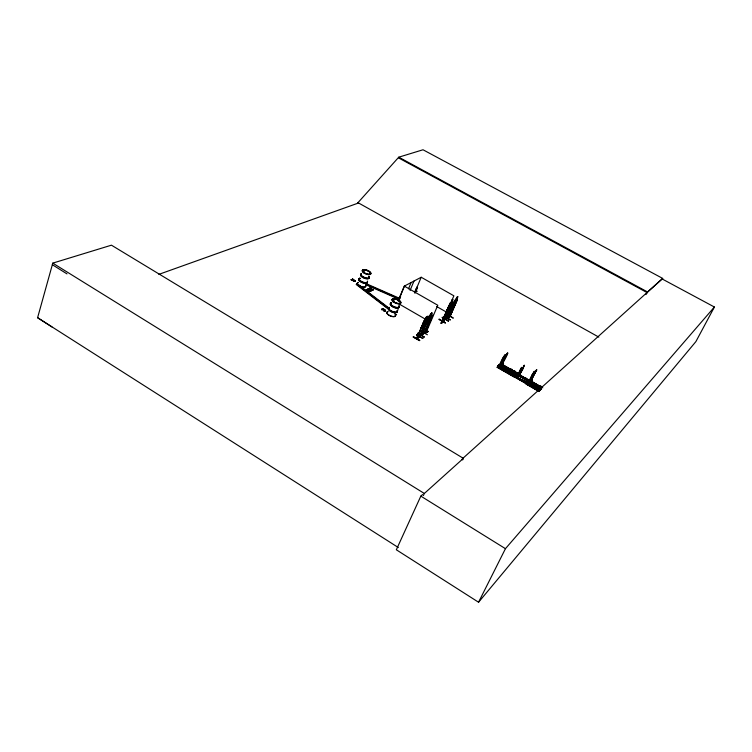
<?xml version="1.0" encoding="UTF-8"?>
<svg xmlns="http://www.w3.org/2000/svg" width="752" height="752" viewBox="0 0 752 752"><rect width="100%" height="100%" fill="white"/><g stroke="black" fill="none" stroke-linecap="round" stroke-linejoin="round"><path stroke-width="1.13" d="M431.592 315.191L431.639 314.599L424.231 333.418M419.804 336.924L420.067 336.285L419.475 336.276M416.984 338.691L419.766 336.915L426.769 319.835M417.2 338.062L416.965 338.221M424.842 333.033L427.869 331.049L428.067 331.594L424.814 333.004M425.021 333.512L428.067 331.557M440.992 323.172C444.47 320.032 445.569 321.198 441.33 323.36L441.142 322.834M457.385 298.986L457.451 298.412L449.856 316.291L447.102 318.03L454.734 300.65L457.695 296.908M499.347 364.391L498.397 366.262M502.505 363.376C502.515 363.968 501.321 361.402 501.086 364.184M502.233 364.946L501.734 366.017L503.539 363.874C501.17 361.947 501.405 363.677 501.922 362.389M500.183 364.908L499.544 365.491L499.92 365.105M517.423 376.085C516.145 374.938 516.182 377.711 516.784 375.69M519.519 373.5L518.842 374.637M514.471 374.693L513.08 376.019L514.471 374.693L516.098 376.132L497.993 365.867L497.392 367.023L514.97 376.827M515.957 376.244L498.717 365.81L497.589 366.732L515.082 377.034L497.392 367.023L499.281 364.805L517.442 375.069L500.87 365.698M515.684 377.466L516.126 376.564L539.25 389.752M527.143 382.994L516.257 376.949L539.381 389.639M500.569 363.855L500.174 364.711L517.583 374.957L499.977 365.011L500.475 363.94L518.626 374.026L501.217 364.043M518.184 375.398L518.626 374.487L541.572 387.675M500.475 363.94L518.457 374.176L501.932 364.899M518.372 375.239L519.416 373.697M516.972 372.635L515.599 373.951L516.972 372.635L518.57 373.998M518.899 374.665L529.587 380.888M381.602 309.674C381.969 307.812 384.516 309.26 385.344 310.068C386.293 311.601 382.223 310.82 385.005 310.614C383.736 308.01 378.679 308.903 384.986 310.209M527.97 381.33L527.331 382.871M527.782 381.762L527.998 381.349M530.31 379.798L530.639 378.97L529.399 381.114M526.597 383.717L539.156 391.36M527.349 383.012L528.355 381.151L527.105 383.313L527.49 382.965M529.831 380.963L530.094 380.587M427.484 320.587L427.268 321.941L429.43 319.374L431.845 312.926L430.962 315.144L431.667 314.712M453.503 304.071L453.277 305.387L455.308 302.99L456.755 298.873C459.669 293.111 455.468 300.687 457.451 298.412M498.886 365.171L499.149 364.645M498.943 364.532L498.745 365.04M501.274 362.962L501.283 362.727M498.98 366.967C502.016 356.279 511.426 346.202 498.98 366.967L513.766 375.351M499.854 366.243L499.112 367.042L503.342 357.369L505.1 355.029M500.992 364.325L501.274 363.93C499.375 366.478 499.084 364.805 499.422 364.889M501.556 364.955C504.742 354.23 513.757 344.275 501.687 365.03L505.908 355.395L507.656 353.073L501.556 364.955L518.184 374.411M502.43 363.178L502.223 363.62M399.265 303.282L399.801 303.423M399.209 303.178L399.914 303.31M516.577 376.009L517.019 375.558M394.039 299.785L393.446 299.738M393.832 299.982L393.08 299.409M392.864 299.493L393.634 299.456M520.76 370.219L516.84 377.203L521.625 367.352M520.356 370.98L516.925 377.26L519.472 371.544M519.585 373.866L519.35 373.706M521.832 367.596L520.816 369.824M521.963 369.486L519.425 375.182L522.612 369.298L519.331 375.135L522.114 369.147M523.533 367.352L522.837 368.931M524.266 365.378L522.02 369.1M528.13 381.706L528.647 382.392L528.938 381.884M531.401 379.835L531.109 380.305L531.401 379.798L530.433 379.61L532.397 380.54L530.451 379.572M528.007 383.774C531.344 374.684 540.782 360.8 528.007 383.774L539.992 390.542M532.115 374.675L534.371 371.836L529.164 383.003L528.139 383.849L532.031 375.267M530.451 381.659L534.841 372.033L536.646 369.693L530.451 381.659L541.402 387.835M534.23 373.923L536.787 369.777L530.583 381.734L534.099 373.847M416.57 334.894L423.009 338.503L416.514 334.969M421.026 331.388L427.418 334.743M442.157 317.532L448.352 320.972M447.13 314.562L453.155 317.983M369.476 273.794L369.298 273.954M448.239 321.001L442.261 317.259L448.352 320.935M51.916 326.923L37.6 317.711L52.781 263.125L111.446 245.18L463.392 458.363L462.687 459.867L461.784 459.322M421.176 327.919L423.686 326.462L421.176 327.919L424.137 320.408L427.286 318.021L419.428 337.093L427.221 317.983M421.242 327.957L421.703 326.048M363.761 270.288L363.037 270.41L363.479 270.795M431.639 314.599C428.283 314.599 422.445 328.577 428.038 322.965L429.251 320.719L428.123 323.012L425.754 324.488L426.262 322.57M425.801 324.413L426.224 322.599M451.764 307.775L454.02 306.478L451.764 307.775L454.669 300.612L457.517 298.45M451.83 307.812L452.3 305.979M528.6 381.79L541.534 389.141L528.195 381.443L527.866 381.903M498.98 364.617L497.946 366.44L498.51 366.196M521.879 367.455L520.478 370.548M530.583 379.459L530.48 379.581M598.799 337.103L357.98 202.664L398.767 157.187L423.019 149.77L662.709 278.428L462.649 458.541M352.444 278.983C361.646 284.359 346.493 278.447 352.481 279.894L353.158 279.565L352.444 278.983L353.158 279.565M351.306 279.8L352.481 279.894M352.763 280.411L353.449 279.81L354.521 281.135L352.763 280.411L353.449 279.81M354.794 281.445L355.217 280.966M388.681 309.401L356.326 284.557L356.533 284.04L357.463 283.918L388.887 308.019M357.463 283.918L356.326 284.557M366.384 289.934C373.65 290.526 361.627 288.965 368.536 290.592C371.46 293.741 367.822 288.533 369.805 291.644M368.348 290.328C366.732 289.097 368.189 288.336 368.931 290.103C371.45 290.281 371.46 291.917 368.988 290.714M368.536 288.871C375.765 289.454 363.789 287.903 370.68 289.52C373.594 292.66 369.965 287.471 371.949 290.563M368.536 290.592L366.525 289.595M368.931 290.103L370.915 291.09M370.482 289.257C368.865 288.035 370.332 287.273 371.065 289.031C373.575 289.21 373.584 290.845 371.121 289.642M370.68 289.52L368.668 288.524M371.065 289.031L373.039 290.018M370.651 291.221L371.046 290.742M372.776 290.15L373.18 289.67M383.896 311.008L384.413 311.309C386.321 310.642 382.138 308.329 382.138 309.965M398.175 300.838L404.285 286.08L437.796 305.265L426.14 332.403M398.4 300.762L404.51 286.004L421.186 277.272M399.209 299.343L400.468 296.401M398.701 301.044L400.6 296.683L400.036 296.354M397.253 311.422L398.062 309.504M408.524 288.796L411.128 282.536M410.103 290.385L413.995 281.032M414.512 292.688L416.984 287.255L417.539 287.574L415.236 292.876M414.681 292.566L416.881 287.32L417.539 287.574M414.728 292.81L421.186 277.234L453.879 295.809L442.392 322.279M415.001 292.66L417.2 287.414L416.711 287.443M413.318 336.943L419.663 340.647L413.139 337.056M417.698 333.531L418.018 333.08L424.194 337.075L417.886 333.352M416.354 338.691L424.861 319.534M416.937 338.682L423.959 321.536L416.599 338.861L419.616 336.652M420.923 335.185L428.715 317.043M421.684 333.935L428.452 318.115L421.487 335.176M431.845 312.926L429.947 315.633L431.921 312.973M431.704 315.182L423.884 333.559L424.269 332.61M430.84 313.546L421.139 335.317L424.194 333.362L431.404 316.564M425.557 332.093C425.811 330.072 427.23 333.117 425.538 332.102L432.804 315.22L433.378 315.549L432.701 315.285M425.698 331.999L425.632 331.566M426.44 331.688L426.046 332.384L425.519 332.055M448.963 305.519L449.517 305.838L448.963 305.519L441.809 321.978L442.74 321.602L442.392 322.119M442.42 322.157L441.894 321.461M452.29 303.159L445.278 319.44L442.392 321.217L449.555 304.598L442.214 321.076L445.043 319.271M449.799 304.156L442.486 321.198M445.231 319.412L445.259 318.669L444.723 319.403L452.535 301.796M444.733 319.478L452.629 301.308L451.04 302.248M445.344 322.909C426.384 311.563 458.024 330.269 439.093 319.478M454.678 301.815L447.374 318.199L450.157 316.432L456.981 300.189L449.668 316.489L450.175 316.451M449.875 316.611L457.197 300.302M444.357 316.056L450.26 319.863L444.235 316.319M453.099 318.077L447.224 314.298M516.756 375.981L518.109 376.555L516.915 378.021L517.254 377.297M522.612 369.298L524.304 365.566M528.054 381.828L541.421 389.32M422.568 494.553L420.829 496.123L396.332 549.778L478.554 602.23L695.873 341.615L714.4 307.023L662.38 279.086M423.385 495.577L424.344 493.472L463.392 458.363M498.106 366.525L499.196 364.297M500.531 364.429L501.481 362.708M500.682 364.513L501.763 362.295M503.539 363.874L501.932 365.726M508.164 371.084L506.763 372.4L508.164 371.084C512.507 371.422 506.256 374.957 509.941 372.099M510.702 369.044L509.301 370.351L510.702 369.044C515.007 369.382 508.822 372.889 512.46 370.059M511.51 373.001L510.119 374.317L511.51 373.001L513.193 374.233M511.999 375.126L513.287 374.017M514.03 370.952L512.648 372.259L514.03 370.952C518.325 371.272 512.178 374.816 515.797 371.967M516.192 376.996L516.915 375.502M519.726 370.774L521.192 368.019M518.589 374.863L519.096 373.951M517.047 377.814L518.109 376.555M520.252 375.201L520.591 374.487L519.312 373.885M522.085 380.803L522.931 380.051L524.059 380.869M523.279 381.48L524.125 380.728M525.394 377.955L524.492 378.848L525.394 377.955C528.252 378.153 524.21 380.578 526.579 378.641M525.178 381.339L524.276 382.232L525.178 381.339C528.054 381.527 523.994 383.981 526.372 382.016M526.804 379.986L527.631 379.243L528.75 380.061M526.334 383.229L527.171 382.477L540.397 390.156M527.02 382.665L526.193 384.169M527.989 380.662L528.825 379.92M527.707 381.668L526.945 383.219L517.235 377.513M529.474 380.559L528.863 381.715L530.104 380.587M530.639 378.97L529.549 381.198L519.726 375.436M529.934 380.86L530.79 379.055M532.303 380.625L530.846 382.43M532.397 380.54L530.649 382.74L531.156 381.659M536.016 389.057L537.248 387.9L538.94 389.151M539.645 385.767L538.319 387.12L539.645 385.767C543.903 386.002 537.971 389.78 541.431 386.791M537.812 390.091L539.043 388.934M478.554 602.23L505.447 548.678L714.4 307.023M645.949 294.596L647.604 291.992L662.709 278.428M423.62 326.424L424.899 324.187M450.204 307.192L449.029 309.354L446.885 310.755M453.954 306.44L455.101 304.287M396.605 314.571L396.313 314.975L394.744 313.781M424.184 337.037L417.849 333.409M522.208 368.724L522.649 367.982M413.431 336.633L419.813 340.299M450.11 319.948L444.056 316.489M539.297 386.387L540.65 387.261L539.24 386.34M540.735 387.092L539.287 386.265L540.697 387.186M536.759 388.662C539.062 387.581 537.821 391.002 536.843 388.483M525.272 378.754L525.15 378.284L525.761 378.5M523.467 380.559L523.054 381.001L522.837 380.324M442.411 320.474L445.118 319.177M450.204 315.727L450.448 315.896M450.42 315.878L449.893 315.868M450.053 316.188C444.141 319.779 449.837 315.586 447.365 318.162L456.831 297.369M511.783 370.257L510.307 369.805M527.19 383.238L527.65 382.683L526.456 383.924M509.123 372.55L508.578 371.62L507.638 371.902M510.176 369.758L511.106 369.58L511.698 370.426M515.581 377.56L515.891 377.194L515.581 377.56L539.212 391.162M517.179 375.295L518.748 373.65M517.639 374.759L517.357 375.154L518.645 373.866L501.283 363.808L500.174 364.711M518.184 374.402L518.645 373.866M540.801 388.417L518.081 375.483L530.075 381.8M518.758 374.881L520.252 375.116L519.406 375.934L519.745 375.22M497.175 367.361L497.645 366.816L515.082 376.94M498.247 366.459L498.698 365.942L516.135 376.085M428.687 317.034L429.364 316.075L428.565 316.968M449.781 303.535L450.429 302.614M517.179 375.314L499.112 364.955M517.583 374.863L501.133 365.491M497.457 367.136L514.941 377.147M442.975 320.502L442.467 320.484M528.712 383.783L528.195 384.855L529.963 382.646L528.402 384.554L515.722 377.335L516.577 376.508L517.771 377.184M393.127 299.315L393.512 299.916M529.549 380.512L528.712 381.264L529.615 380.371L530.799 381.048M529.06 381.414L530.113 380.465L542.803 387.853M518.692 374.919L519.059 374.524L541.788 387.468M516.257 375.709L514.669 377.372L497.175 367.352M499.356 367.737L500.475 366.826M499.657 366.967L499.159 368.038L500.879 365.961M497.993 365.867L514.988 375.69M363.789 270.917L363.705 270.353L364.25 270.729M421.129 334.969L423.884 333.221M424.072 333.127L421.402 334.706M442.684 321.583L441.969 321.292L441.969 321.875M444.028 320.991L441.095 323.172L443.953 321.264M444.911 319.055L442.9 320.596M424.203 332.619L423.921 333.54M423.855 332.995L421.675 334.659M425.679 324.45L428.057 322.918M419.4 336.529L417.144 338.193M416.411 338.71L419.56 336.746M449.846 316.075L447.844 317.57M428.678 318.246L428.452 318.115M449.555 304.598L449.762 304.72M430.567 314.533L431.469 313.471L430.868 313.838M429.345 316.141L430.022 315.727M451.877 307.737L454.02 306.431M449.057 309.307L446.867 310.642L449.123 309.354L450.185 307.183M448.352 308.311L450.401 305.885L452.798 299.625L451.924 301.778L452.582 301.383M423.959 321.536L424.184 321.659M449.047 306.703L449.931 306.167L451.567 302.407L450.683 302.934M429.26 316.019L429.768 315.718L428.123 323.012M451.924 300.274L452.864 299.672L451.914 300.227M456.765 297.378L457.686 296.777M451.867 300.48L452.431 300.142M456.774 297.623L457.329 297.294L456.483 298.29M451.567 301.157L452.14 300.819M384.056 310.651L384.563 310.961M538.3 389.329L536.806 388.577L538.338 389.235M382.26 309.627L381.743 309.326M523.646 380.926L522.978 380.813M525.385 378.839L525.112 378.331L525.629 378.444M509.198 372.381L508.314 372.484L507.713 371.629M507.685 371.723L509.17 372.475L507.769 371.845M352.34 280.233L353.026 279.913M158.86 274.367L358.582 202.965L358.027 202.645M394.057 300.02L393.315 300.02M364.1 270.748L363.329 270.682M363.977 270.927L363.357 270.842M384.413 311.309L385.372 311.065L385.203 310.416M522.903 380.456L523.514 380.756M371.262 289.294L372.917 289.802M369.129 290.366L370.783 290.883M524.247 365.199L524.229 365.735M351.193 279.575L354.925 281.107M352.895 280.064L354.653 280.787M366.28 283.711L399.575 298.347M365.961 284.19L399.293 298.835M365.754 284.698L399.077 299.343M426.252 331.735L425.707 331.397M525.441 378.717L525.93 378.463M363.178 270.598L364.25 270.936L364.053 270.457M393.371 299.926L392.817 299.634M398.767 157.187L647.604 291.992M398.494 157.864L647.256 292.678M503.878 358.196L505.081 354.991M436.592 306.468L446.726 312.268M501.678 362.953L503.436 363.959M530.997 381.273L541.807 387.449M530.771 381.555L541.534 387.712M540.867 388.22L518.222 375.257L528.976 381.452M530.01 382.185L540.838 388.38M527.669 382.571L540.425 389.997M499.366 366.901L514.876 375.784M528.327 383.67L539.137 389.856M515.853 377.137L526.626 383.426M528.618 384.733L539.457 390.937M515.675 377.429L538.441 390.532M526.334 383.962L539.193 391.322M526.193 384.159L539.024 391.482M426.375 316.921L427.484 316.348L426.516 318.406M399.321 304.118L430.539 322.147M52.781 263.125L424.344 493.472M420.829 496.123L505.447 548.678M52.339 264.713L67.003 273.897M37.6 317.711L398.334 547.541M363.385 270.673L363.244 270.476M358.187 285.14L370.191 294.352M372.043 295.771L388.671 308.536M356.533 284.04L388.887 308.884M353.318 280.148L354.521 281.135M352.547 279.218L355.085 281.314M369.787 287.969L370.623 288.909M367.653 289.031L368.48 289.981M369.899 288.185L371.836 290.347M367.766 289.247L369.693 291.428M367.267 282.414A4.531 1.805 21.7 0 1 361.43 282.329A4.531 1.805 21.7 0 1 359.954 278.729M365.651 285.497A4.531 1.824 21.7 0 1 363.742 287.067A4.531 1.824 21.7 0 1 358.572 285.121M357.886 284.491A4.531 1.824 21.7 0 1 358.507 282.357M369.213 276.567A4.54 1.786 21.7 0 1 364.626 277.479A4.54 1.786 21.7 0 1 361.383 273.596M367.352 281.38A4.597 1.833 21.7 0 1 365.087 282.931A4.597 1.833 21.7 0 1 359.691 280.552A4.597 1.833 21.7 0 1 360.105 278.193M367.427 282.169A4.597 1.833 21.7 0 1 361.515 282.085A4.597 1.833 21.7 0 1 360.011 278.428M368.912 277.328A4.54 1.795 21.7 0 1 364.316 278.249A4.54 1.795 21.7 0 1 361.082 274.358M367.399 281.107A4.531 1.805 21.7 0 1 362.812 282.038A4.531 1.805 21.7 0 1 359.588 278.146M365.754 286.211A4.531 1.824 21.7 0 1 363.178 287.179A4.531 1.824 21.7 0 1 358.516 285.271M357.82 284.651A4.531 1.824 21.7 0 1 358.441 282.517M369.072 277.074A4.597 1.814 21.7 0 1 364.419 278.005A4.597 1.814 21.7 0 1 361.139 274.066M368.715 276.228A4.606 1.814 21.7 0 1 367.841 278.4A4.606 1.814 21.7 0 1 362.276 276.614A4.606 1.814 21.7 0 1 361.233 273.831M399.086 305.726A4.662 1.899 22.4 0 1 396.924 307.408A4.662 1.899 22.4 0 1 391.444 305.002A4.662 1.899 22.4 0 1 391.717 302.492M397.31 311.225A4.719 1.936 22.4 0 1 391.914 311.525A4.719 1.936 22.4 0 1 388.991 307.559M398.955 307.089A4.653 1.899 22.4 0 1 393.089 307.107A4.653 1.899 22.4 0 1 391.397 303.263M398.927 306.243A4.719 1.927 22.4 0 1 396.736 307.953A4.719 1.927 22.4 0 1 391.181 305.509A4.719 1.927 22.4 0 1 391.463 302.962M399.03 306.008A4.719 1.927 22.4 0 1 396.84 307.709A4.719 1.927 22.4 0 1 391.284 305.265A4.719 1.927 22.4 0 1 391.566 302.727M397.366 310.933A4.653 1.908 22.4 0 1 392.036 311.234A4.653 1.908 22.4 0 1 389.16 307.324M396.849 311.121A4.653 1.908 22.4 0 1 392.281 312.24A4.653 1.908 22.4 0 1 388.84 308.104M395.317 314.815A4.653 1.927 22.4 0 1 393.146 316.526A4.653 1.927 22.4 0 1 387.675 314.12A4.653 1.927 22.4 0 1 387.966 311.582M397.018 310.858A4.709 1.936 22.4 0 1 392.384 311.995A4.709 1.936 22.4 0 1 388.897 307.803M395.251 314.975A4.653 1.927 22.4 0 1 393.08 316.686A4.653 1.927 22.4 0 1 387.609 314.28A4.653 1.927 22.4 0 1 387.9 311.742M416.909 291.09A4.484 1.748 22.8 0 1 415.875 290.573M416.749 291.466A4.474 1.748 22.8 0 1 415.715 290.949M416.843 291.24A4.512 1.758 22.8 0 1 415.8 290.714M422.981 324.018L422.793 325.381L424.993 322.805L427.418 316.301L426.384 316.968L422.981 324.018M425.181 319.779L423.508 323.708L424.476 323.116L426.149 319.196L425.181 319.779M426.403 317.222L426.102 317.927L427.033 316.846L426.403 317.222M429.655 316.376L427.982 320.277L428.931 319.685L430.595 315.802L429.655 316.376M455.599 300.057L453.973 303.789L454.838 303.263L456.464 299.54L455.599 300.057M452.046 301.552L446.942 310.256L452.046 301.552M363.667 272.327A4.55 1.786 21.7 0 0 370.792 273.747A4.55 1.786 21.7 0 0 365.434 269.714A4.55 1.786 21.7 0 0 363.667 272.327M363.526 272.703A4.531 1.777 21.7 0 0 370.623 274.123A4.531 1.777 21.7 0 0 365.293 270.1A4.531 1.777 21.7 0 0 363.526 272.703M363.611 272.459A4.55 1.786 21.7 0 0 370.736 273.888A4.55 1.786 21.7 0 0 365.378 269.855A4.55 1.786 21.7 0 0 363.611 272.459M393.569 301.552A4.672 1.889 22.4 0 0 400.797 302.934A4.672 1.889 22.4 0 0 395.204 298.694A4.672 1.889 22.4 0 0 393.569 301.552M393.418 301.937A4.653 1.88 22.4 0 0 400.619 303.31A4.653 1.88 22.4 0 0 395.044 299.089A4.653 1.88 22.4 0 0 393.418 301.937M393.512 301.684A4.672 1.889 22.4 0 0 400.741 303.065A4.672 1.889 22.4 0 0 395.148 298.835A4.672 1.889 22.4 0 0 393.512 301.684"/></g></svg>
